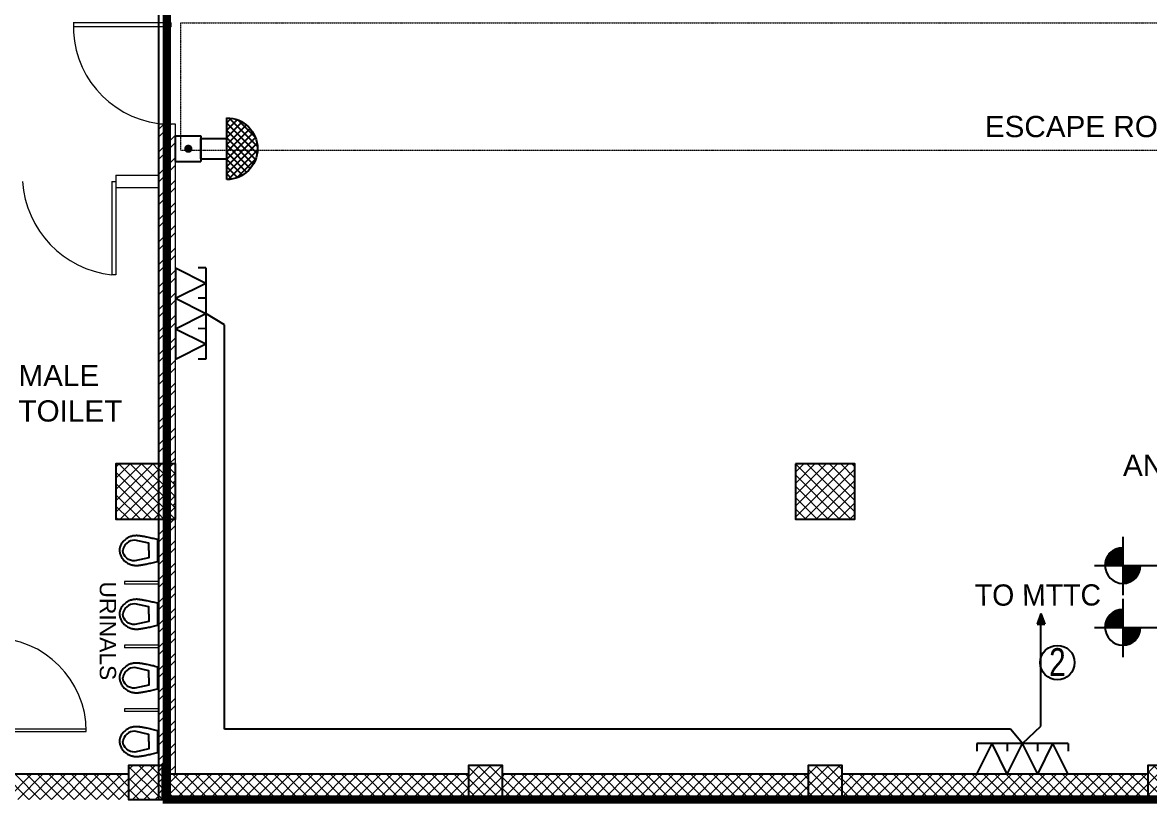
# Model space of a CAD drawing. Header units: inches. Extents: x 1217570 to 1674444, y 326920 to 480291.
# Drawn here: x 1527000 to 1540268, y 339559 to 348708 of the extents above; entities that cross this region are included whole.
import ezdxf

# ---------------------------------------------------------------- set-up
doc = ezdxf.new("R2010")
doc.units = ezdxf.units.IN
doc.header["$MEASUREMENT"] = 0
doc.linetypes.add('DASHED2', pattern=[9.525, 6.35, -3.175])
doc.linetypes.add('HIDDEN', pattern=[9.525, 6.35, -3.175])
for name, color, linetype in [('01- Low voltage', 7, 'Continuous'), ('FFNEW', 252, 'Continuous'), ('FI-AL', 31, 'Continuous'), ('P-PIPE-CWS', 80, 'Continuous'), ('S-COL', 210, 'Continuous'), ('S-WALL', 1, 'Continuous'), ('TAXT', 3, 'Continuous'), ('TE-TX', 2, 'Continuous'), ('TECIR', 1, 'Continuous'), ('TEL', 211, 'Continuous'), ('TEL-TX', 2, 'Continuous'), ('Telephonw', 23, 'Continuous'), ('TEXT', 181, 'Continuous'), ('TOI', 30, 'Continuous')]:
    doc.layers.add(name, color=color, linetype=linetype)
for name, color, linetype, lineweight in [('A-Aroom', 3, 'Continuous', 18), ('A-BLOCK', 43, 'Continuous', 13), ('A-DOOR', 10, 'Continuous', 15), ('A-HATCH CONCRETE', 254, 'Continuous', 5), ('A-LEASING LINE', 7, 'DASHED2', 9), ('escape route', 8, 'HIDDEN', 15), ('wall hatch', 252, 'Continuous', 0)]:
    doc.layers.add(name, color=color, linetype=linetype, lineweight=lineweight)
doc.styles.add('M1', font='multplno.shx', dxfattribs={"height": 0.2})
doc.styles.add('style1', font='arial.ttf')
pattern_1 = [(45, (1341716.94, 266100.535), (-66.29126, 66.29126), []), (135, (1341716.94, 266100.535), (-66.29126, -66.29126), [])]
pattern_2 = [(45, (1341716.31, 266100.535), (-66.29126, 66.29126), []), (135, (1341716.31, 266100.535), (-66.29126, -66.29126), [])]

# ---------------------------------------------------------------- blocks, each defined once
blk = doc.blocks.new('SDGTFHHD')
at = {"layer": 'A-HATCH CONCRETE'}
h = blk.add_hatch(dxfattribs=at)
h.set_pattern_fill('ANSI37', color=254, scale=750)
h.set_pattern_definition([(45, (1337614.36, 312749.915), (-66.29126, 66.29126), []), (135, (1337614.36, 312749.915), (-66.29126, -66.29126), [])])
h.paths.add_polyline_path([(1359158, 725187), (1358658, 725187), (1358658, 724537), (1359158, 724537)])
h = blk.add_hatch(dxfattribs=at)
h.set_pattern_fill('ANSI37', color=254, scale=750)
h.set_pattern_definition([(45, (1337613.73, 312749.915), (-66.29126, 66.29126), []), (135, (1337613.73, 312749.915), (-66.29126, -66.29126), [])])
h.paths.add_polyline_path([(1359158, 721237), (1359158, 721637), (1358807, 721637), (1358807, 721237)])
at = {"color": 254, "linetype": 'Continuous', "ltscale": 100}
blk.add_lwpolyline([(1385707, 721237), (1385707, 726940), (1385507, 726937), (1383958, 726937), (1383958, 732937), (1380097, 732937), (1380097, 739738), (1381100, 739591), (1381134, 739788), (1381678, 743600), (1382721, 750905), (1382763, 751202), (1347098, 756262), (1346331, 744553), (1368108, 741445), (1368106, 734887), (1367208, 734887), (1367208, 734687), (1367208, 731437), (1359158, 731437), (1359158, 731237), (1359158, 721237), (1385707, 721237)], dxfattribs=at)
at = {"layer": 'A-BLOCK', "color": 254, "ltscale": 100}
for p, q in [((1359358, 729187), (1359158, 729187)), ((1359158, 728587), (1359158, 729187)), ((1358658, 728587), (1358658, 728437)), ((1358658, 728587), (1359158, 728587)), ((1359158, 728437), (1358658, 728437)), ((1359158, 725187), (1359158, 728437)), ((1359158, 721637), (1359158, 724537)), ((1359158, 721637), (1359158, 724537)), ((1359158, 721637), (1359158, 724537)), ((1359158, 723802), (1358758, 723802)), ((1358758, 723802), (1358758, 723772)), ((1359158, 723772), (1358758, 723772)), ((1359158, 723052), (1358758, 723052)), ((1358758, 723052), (1358758, 723022)), ((1359158, 723022), (1358758, 723022)), ((1359158, 722302), (1358758, 722302)), ((1358758, 722302), (1358758, 722272)), ((1359158, 722272), (1358758, 722272)), ((1357634, 721237), (1357334, 721537)), ((1357369, 721237), (1357669, 721537)), ((1357767, 721237), (1357467, 721537)), ((1357502, 721237), (1357802, 721537))]:
    blk.add_line(p, q, dxfattribs=at)
at = {"layer": 'A-DOOR', "color": 254}
for p, q in [((1359158, 730383), (1358156, 730383)), ((1359158, 730336), (1358155, 730336)), ((1359158, 730336), (1358155, 730336)), ((1358608, 728512), (1358608, 727414)), ((1358608, 728512), (1358658, 728512)), ((1358658, 728512), (1358658, 727414)), ((1358658, 727414), (1358608, 727414)), ((1357208, 722067), (1358308, 722067)), ((1357208, 722037), (1358308, 722037))]:
    blk.add_line(p, q, dxfattribs=at)
for centre, radius, start, end in [((1359305, 730337), 1149, 177.6685, 262.6691), ((1358741, 728592), 1186, 183.8731, 263.5667), ((1357208, 722037), 1100, 0, 90)]:
    blk.add_arc(centre, radius, start, end, dxfattribs=at)
at = {"layer": 'A-HATCH CONCRETE', "color": 254, "linetype": 'Continuous'}
for p, q in [((1357899, 721237), (1357599, 721537)), ((1357635, 721237), (1357935, 721537)), ((1358032, 721237), (1357732, 721537)), ((1357767, 721237), (1358067, 721537)), ((1358164, 721237), (1357864, 721537)), ((1357900, 721237), (1358200, 721537)), ((1358297, 721237), (1357997, 721537)), ((1358032, 721237), (1358332, 721537)), ((1358430, 721237), (1358130, 721537)), ((1358165, 721237), (1358465, 721537)), ((1358562, 721237), (1358262, 721537)), ((1358297, 721237), (1358597, 721537)), ((1358695, 721237), (1358395, 721537)), ((1358430, 721237), (1358730, 721537)), ((1358807, 721257), (1358527, 721537)), ((1358807, 721390), (1358660, 721537)), ((1358807, 721522), (1358792, 721537)), ((1358807, 721614), (1358808, 721615)), ((1358563, 721237), (1358807, 721482)), ((1358695, 721237), (1358807, 721349))]:
    blk.add_line(p, q, dxfattribs=at)
at = {"layer": 'S-COL', "color": 254, "linetype": 'ByBlock'}
for points in [[(1359158, 725187), (1358658, 725187), (1358658, 724537), (1359158, 724537)], [(1359158, 721637), (1358807, 721637), (1358807, 721237), (1359207, 721237)]]:
    blk.add_lwpolyline(points, dxfattribs=at)
at = {"layer": 'S-WALL', "color": 254}
blk.add_lwpolyline([(1355208, 721537), (1358807, 721537)], dxfattribs=at)
at = {"layer": 'TOI', "color": 254}
for points in [[(1358700, 724181), (1358699, 724177), (1358700, 724173), (1358700, 724170), (1358700, 724168), (1358700, 724167), (1358700, 724167), (1358700, 724165), (1358700, 724162), (1358700, 724158), (1358701, 724153), (1358702, 724147), (1358703, 724140), (1358705, 724133), (1358707, 724125), (1358710, 724116), (1358714, 724107), (1358718, 724098), (1358724, 724088), (1358730, 724078), (1358738, 724068), (1358746, 724058), (1358756, 724048), (1358767, 724039), (1358780, 724029), (1358794, 724020), (1358803, 724015), (1358812, 724011), (1358821, 724007), (1358830, 724004), (1358839, 724001), (1358848, 723999), (1358857, 723997), (1358866, 723995), (1358874, 723994), (1358882, 723993), (1358890, 723993), (1358897, 723993), (1358904, 723992), (1358911, 723993), (1358917, 723993), (1358922, 723993), (1358927, 723994), (1358931, 723994), (1358934, 723995), (1358937, 723995), (1358937, 723995), (1358940, 723996), (1358943, 723996), (1358948, 723997), (1358955, 723998), (1358962, 723999), (1358971, 724001), (1358980, 724002), (1358991, 724004), (1359002, 724006), (1359014, 724009), (1359027, 724011), (1359041, 724014), (1359055, 724017), (1359070, 724020), (1359085, 724023), (1359101, 724027), (1359117, 724031), (1359133, 724035), (1359150, 724039), (1359150, 724296), (1359133, 724300), (1359117, 724304), (1359101, 724308), (1359085, 724311), (1359070, 724315), (1359055, 724318), (1359041, 724321), (1359027, 724324), (1359014, 724326), (1359002, 724328), (1358991, 724331), (1358980, 724332), (1358971, 724334), (1358962, 724336), (1358955, 724337), (1358948, 724338), (1358943, 724339), (1358940, 724339), (1358937, 724339), (1358937, 724340), (1358934, 724340), (1358931, 724341), (1358927, 724341), (1358922, 724342), (1358916, 724342), (1358910, 724342), (1358904, 724343), (1358897, 724343), (1358890, 724342), (1358882, 724342), (1358874, 724341), (1358865, 724340), (1358857, 724339), (1358848, 724337), (1358839, 724334), (1358830, 724332), (1358821, 724328), (1358811, 724324), (1358802, 724320), (1358793, 724315), (1358778, 724305), (1358765, 724295), (1358753, 724285), (1358743, 724275), (1358734, 724264), (1358727, 724254), (1358720, 724244), (1358715, 724235), (1358711, 724226), (1358707, 724217), (1358704, 724208), (1358702, 724201), (1358701, 724193), (1358700, 724187)], [(1358700, 723431), (1358699, 723427), (1358700, 723423), (1358700, 723420), (1358700, 723418), (1358700, 723417), (1358700, 723417), (1358700, 723415), (1358700, 723412), (1358700, 723408), (1358701, 723403), (1358702, 723397), (1358703, 723390), (1358705, 723383), (1358707, 723375), (1358710, 723366), (1358714, 723357), (1358718, 723348), (1358724, 723338), (1358730, 723328), (1358738, 723318), (1358746, 723308), (1358756, 723298), (1358767, 723289), (1358780, 723279), (1358794, 723270), (1358803, 723265), (1358812, 723261), (1358821, 723257), (1358830, 723254), (1358839, 723251), (1358848, 723249), (1358857, 723247), (1358866, 723245), (1358874, 723244), (1358882, 723243), (1358890, 723243), (1358897, 723243), (1358904, 723242), (1358911, 723243), (1358917, 723243), (1358922, 723243), (1358927, 723244), (1358931, 723244), (1358934, 723245), (1358937, 723245), (1358937, 723245), (1358940, 723246), (1358943, 723246), (1358948, 723247), (1358955, 723248), (1358962, 723249), (1358971, 723251), (1358980, 723252), (1358991, 723254), (1359002, 723256), (1359014, 723259), (1359027, 723261), (1359041, 723264), (1359055, 723267), (1359070, 723270), (1359085, 723273), (1359101, 723277), (1359117, 723281), (1359133, 723285), (1359150, 723289), (1359150, 723546), (1359133, 723550), (1359117, 723554), (1359101, 723558), (1359085, 723561), (1359070, 723565), (1359055, 723568), (1359041, 723571), (1359027, 723574), (1359014, 723576), (1359002, 723578), (1358991, 723581), (1358980, 723582), (1358971, 723584), (1358962, 723586), (1358955, 723587), (1358948, 723588), (1358943, 723589), (1358940, 723589), (1358937, 723589), (1358937, 723590), (1358934, 723590), (1358931, 723591), (1358927, 723591), (1358922, 723592), (1358916, 723592), (1358910, 723592), (1358904, 723593), (1358897, 723593), (1358890, 723592), (1358882, 723592), (1358874, 723591), (1358865, 723590), (1358857, 723589), (1358848, 723587), (1358839, 723584), (1358830, 723582), (1358821, 723578), (1358811, 723574), (1358802, 723570), (1358793, 723565), (1358778, 723555), (1358765, 723545), (1358753, 723535), (1358743, 723525), (1358734, 723514), (1358727, 723504), (1358720, 723494), (1358715, 723485), (1358711, 723476), (1358707, 723467), (1358704, 723458), (1358702, 723451), (1358701, 723443), (1358700, 723437)], [(1358700, 722681), (1358699, 722677), (1358700, 722673), (1358700, 722670), (1358700, 722668), (1358700, 722667), (1358700, 722667), (1358700, 722665), (1358700, 722662), (1358700, 722658), (1358701, 722653), (1358702, 722647), (1358703, 722640), (1358705, 722633), (1358707, 722625), (1358710, 722616), (1358714, 722607), (1358718, 722598), (1358724, 722588), (1358730, 722578), (1358738, 722568), (1358746, 722558), (1358756, 722548), (1358767, 722539), (1358780, 722529), (1358794, 722520), (1358803, 722515), (1358812, 722511), (1358821, 722507), (1358830, 722504), (1358839, 722501), (1358848, 722499), (1358857, 722497), (1358866, 722495), (1358874, 722494), (1358882, 722493), (1358890, 722493), (1358897, 722493), (1358904, 722492), (1358911, 722493), (1358917, 722493), (1358922, 722493), (1358927, 722494), (1358931, 722494), (1358934, 722495), (1358937, 722495), (1358937, 722495), (1358940, 722496), (1358943, 722496), (1358948, 722497), (1358955, 722498), (1358962, 722499), (1358971, 722501), (1358980, 722502), (1358991, 722504), (1359002, 722506), (1359014, 722509), (1359027, 722511), (1359041, 722514), (1359055, 722517), (1359070, 722520), (1359085, 722523), (1359101, 722527), (1359117, 722531), (1359133, 722535), (1359150, 722539), (1359150, 722796), (1359133, 722800), (1359117, 722804), (1359101, 722808), (1359085, 722811), (1359070, 722815), (1359055, 722818), (1359041, 722821), (1359027, 722824), (1359014, 722826), (1359002, 722828), (1358991, 722831), (1358980, 722832), (1358971, 722834), (1358962, 722836), (1358955, 722837), (1358948, 722838), (1358943, 722839), (1358940, 722839), (1358937, 722839), (1358937, 722840), (1358934, 722840), (1358931, 722841), (1358927, 722841), (1358922, 722842), (1358916, 722842), (1358910, 722842), (1358904, 722843), (1358897, 722843), (1358890, 722842), (1358882, 722842), (1358874, 722841), (1358865, 722840), (1358857, 722839), (1358848, 722837), (1358839, 722834), (1358830, 722832), (1358821, 722828), (1358811, 722824), (1358802, 722820), (1358793, 722815), (1358778, 722805), (1358765, 722795), (1358753, 722785), (1358743, 722775), (1358734, 722764), (1358727, 722754), (1358720, 722744), (1358715, 722735), (1358711, 722726), (1358707, 722717), (1358704, 722708), (1358702, 722701), (1358701, 722693), (1358700, 722687)], [(1358700, 721931), (1358699, 721927), (1358700, 721923), (1358700, 721920), (1358700, 721918), (1358700, 721917), (1358700, 721917), (1358700, 721915), (1358700, 721912), (1358700, 721908), (1358701, 721903), (1358702, 721897), (1358703, 721890), (1358705, 721883), (1358707, 721875), (1358710, 721866), (1358714, 721857), (1358718, 721848), (1358724, 721838), (1358730, 721828), (1358738, 721818), (1358746, 721808), (1358756, 721798), (1358767, 721789), (1358780, 721779), (1358794, 721770), (1358803, 721765), (1358812, 721761), (1358821, 721757), (1358830, 721754), (1358839, 721751), (1358848, 721749), (1358857, 721747), (1358866, 721745), (1358874, 721744), (1358882, 721743), (1358890, 721743), (1358897, 721743), (1358904, 721742), (1358911, 721743), (1358917, 721743), (1358922, 721743), (1358927, 721744), (1358931, 721744), (1358934, 721745), (1358937, 721745), (1358937, 721745), (1358940, 721746), (1358943, 721746), (1358948, 721747), (1358955, 721748), (1358962, 721749), (1358971, 721751), (1358980, 721752), (1358991, 721754), (1359002, 721756), (1359014, 721759), (1359027, 721761), (1359041, 721764), (1359055, 721767), (1359070, 721770), (1359085, 721773), (1359101, 721777), (1359117, 721781), (1359133, 721785), (1359150, 721789), (1359150, 722046), (1359133, 722050), (1359117, 722054), (1359101, 722058), (1359085, 722061), (1359070, 722065), (1359055, 722068), (1359041, 722071), (1359027, 722074), (1359014, 722076), (1359002, 722078), (1358991, 722081), (1358980, 722082), (1358971, 722084), (1358962, 722086), (1358955, 722087), (1358948, 722088), (1358943, 722089), (1358940, 722089), (1358937, 722089), (1358937, 722090), (1358934, 722090), (1358931, 722091), (1358927, 722091), (1358922, 722092), (1358916, 722092), (1358910, 722092), (1358904, 722093), (1358897, 722093), (1358890, 722092), (1358882, 722092), (1358874, 722091), (1358865, 722090), (1358857, 722089), (1358848, 722087), (1358839, 722084), (1358830, 722082), (1358821, 722078), (1358811, 722074), (1358802, 722070), (1358793, 722065), (1358778, 722055), (1358765, 722045), (1358753, 722035), (1358743, 722025), (1358734, 722014), (1358727, 722004), (1358720, 721994), (1358715, 721985), (1358711, 721976), (1358707, 721967), (1358704, 721958), (1358702, 721951), (1358701, 721943), (1358700, 721937)]]:
    blk.add_lwpolyline(points, close=True, dxfattribs=at)
for points in [[(1359046, 724167), (1359046, 724253), (1358879, 724289, 0.392296), (1358739, 724167)], [(1359046, 724167), (1359046, 724082), (1358879, 724045, -0.392296), (1358739, 724167)], [(1359046, 723417), (1359046, 723503), (1358879, 723539, 0.392296), (1358739, 723417)], [(1359046, 723417), (1359046, 723332), (1358879, 723295, -0.392296), (1358739, 723417)], [(1359046, 722667), (1359046, 722753), (1358879, 722789, 0.392296), (1358739, 722667)], [(1359046, 722667), (1359046, 722582), (1358879, 722545, -0.392296), (1358739, 722667)], [(1359046, 721917), (1359046, 722003), (1358879, 722039, 0.392296), (1358739, 721917)], [(1359046, 721917), (1359046, 721832), (1358879, 721795, -0.392296), (1358739, 721917)]]:
    blk.add_lwpolyline(points, format="xyb", dxfattribs=at)
at = {"layer": 'TAXT', "color": 254, "ltscale": 100, "insert": (1358659, 723803), "char_height": 192, "width": 3311.92, "attachment_point": 1, "rotation": 270, "style": 'style1'}
blk.add_mtext('URINALS', dxfattribs=at)
at = {"layer": 'TEXT', "color": 254, "ltscale": 0.5, "insert": (1357510, 726353), "char_height": 250, "width": 4139.91, "attachment_point": 1, "style": 'style1'}
blk.add_mtext('MALE \\PTOILET', dxfattribs=at)
blk = doc.blocks.new('SEDRGFE')
at = {"layer": 'A-HATCH CONCRETE'}
h = blk.add_hatch(dxfattribs=at)
h.set_pattern_fill('ANSI37', color=250, scale=750)
h.set_pattern_definition(pattern_1)
h.paths.add_polyline_path([(1363460, 678538), (1363260, 678538), (1363260, 677888), (1363460, 677888)])
h = blk.add_hatch(dxfattribs=at)
h.set_pattern_fill('ANSI37', color=250, scale=750)
h.set_pattern_definition(pattern_1)
h.paths.add_polyline_path([(1370760, 678538), (1370760, 677888), (1371460, 677888), (1371460, 678538)])
h = blk.add_hatch(dxfattribs=at)
h.set_pattern_fill('ANSI37', color=250, scale=750)
h.set_pattern_definition(pattern_2)
h.paths.add_polyline_path([(1363260, 674988), (1363260, 674588), (1363310, 674588), (1363310, 674988)])
h = blk.add_hatch(dxfattribs=at)
h.set_pattern_fill('ANSI37', color=250, scale=750)
h.set_pattern_definition(pattern_1)
h.paths.add_polyline_path([(1366910, 674588), (1367310, 674588), (1367310, 674988), (1366910, 674988)])
h = blk.add_hatch(dxfattribs=at)
h.set_pattern_fill('ANSI37', color=250, scale=750)
h.set_pattern_definition(pattern_2)
h.paths.add_polyline_path([(1370910, 674588), (1371310, 674588), (1371310, 674988), (1370910, 674988)])
h = blk.add_hatch(dxfattribs=at)
h.set_pattern_fill('ANSI37', color=250, scale=750)
h.set_pattern_definition(pattern_2)
h.paths.add_polyline_path([(1374910, 674588), (1375310, 674588), (1375310, 674988), (1374910, 674988)])
at = {"layer": 'TEXT', "ltscale": 0.5}
h = blk.add_hatch(dxfattribs=at)
h.set_pattern_fill('ANSI31', color=250, scale=0.8)
h.set_pattern_definition([(45, (292623.18823, 87768.8709), (-0.070710678119, 0.070710678119), [])])
h.paths.add_polyline_path([(1374615, 677552, 0.414214), (1374405, 677342), (1374615, 677342)])
h.paths.add_polyline_path([(1374825, 677342), (1374615, 677342), (1374615, 677133, 0.414214)])
h = blk.add_hatch(dxfattribs=at)
h.set_pattern_fill('ANSI31', color=250, scale=0.8)
h.set_pattern_definition([(45, (292623.18823, 87040.4709), (-0.070710678119, 0.070710678119), [])])
h.paths.add_polyline_path([(1374615, 676824, 0.414214), (1374405, 676614), (1374615, 676614)])
h.paths.add_polyline_path([(1374825, 676614), (1374615, 676614), (1374615, 676404, 0.414214)])
at = {"layer": 'wall hatch', "ltscale": 500}
h = blk.add_hatch(dxfattribs=at)
h.set_pattern_fill('ANSI32', color=250, scale=500)
h.set_pattern_definition([(45, (1341716.94, 266100.54), (-132.58252, 132.58252), []), (45, (1341805.33, 266100.54), (-132.58252, 132.58252), [])])
h.paths.add_polyline_path([(1363260, 675688), (1363260, 675588)], flags=17)
h.paths.add_polyline_path([(1363260, 677188), (1363260, 677088), (1363260, 677073), (1363260, 677173)], flags=17)
h.paths.add_polyline_path([(1363260, 681937), (1363260, 678538), (1363435, 678538), (1363435, 677888), (1363262, 677888), (1363260, 674888), (1363460, 674888), (1363461, 682538), (1363260, 682538)])
at = {"color": 250, "linetype": 'Continuous', "ltscale": 100}
blk.add_lwpolyline([(1389810, 674588), (1389810, 680290), (1389610, 680288), (1388060, 680288), (1388060, 686288), (1384200, 686288), (1384200, 693089), (1385203, 692942), (1385236, 693139), (1385780, 696950), (1386823, 704256), (1386865, 704553), (1351200, 709613), (1350434, 697904), (1372211, 694796), (1372209, 688237), (1371310, 688237), (1371310, 688038), (1371310, 684788), (1363260, 684788), (1363260, 684588), (1363260, 674588), (1389810, 674588)], dxfattribs=at)
at = {"layer": 'A-BLOCK', "color": 250, "ltscale": 100}
for p, q in [((1363460, 682538), (1363260, 682538)), ((1363260, 681937), (1363260, 682538)), ((1363460, 674888), (1363460, 682538)), ((1363260, 678538), (1363260, 681787)), ((1363260, 674988), (1363260, 677888)), ((1363260, 674988), (1363260, 677888)), ((1363260, 674988), (1363260, 677888))]:
    blk.add_line(p, q, dxfattribs=at)
at = {"layer": 'A-DOOR', "color": 250}
for p, q in [((1363410, 683734), (1363260, 683734)), ((1363410, 683687), (1363260, 683687)), ((1363410, 683687), (1363260, 683687)), ((1363410, 683687), (1363410, 683734))]:
    blk.add_line(p, q, dxfattribs=at)
blk.add_arc((1363407, 683687), 1149, 262.6691, 270.1674, dxfattribs=at)
at = {"layer": 'A-HATCH CONCRETE', "color": 250, "linetype": 'Continuous'}
for p, q in [((1363310, 674967), (1363310, 674968)), ((1363310, 674834), (1363363, 674888)), ((1363310, 674702), (1363496, 674888)), ((1363593, 674588), (1363310, 674871)), ((1363328, 674588), (1363628, 674888)), ((1363725, 674588), (1363425, 674888)), ((1363461, 674588), (1363761, 674888)), ((1363858, 674588), (1363558, 674888)), ((1363593, 674588), (1363893, 674888)), ((1363991, 674588), (1363691, 674888)), ((1363726, 674588), (1364026, 674888)), ((1364123, 674588), (1363823, 674888)), ((1363858, 674588), (1364158, 674888)), ((1364256, 674588), (1363956, 674888)), ((1363991, 674588), (1364291, 674888)), ((1364388, 674588), (1364088, 674888)), ((1364124, 674588), (1364424, 674888)), ((1364521, 674588), (1364221, 674888)), ((1364256, 674588), (1364556, 674888)), ((1364653, 674588), (1364353, 674888)), ((1364389, 674588), (1364689, 674888)), ((1364786, 674588), (1364486, 674888)), ((1364521, 674588), (1364821, 674888)), ((1364919, 674588), (1364619, 674888)), ((1364654, 674588), (1364954, 674888)), ((1365051, 674588), (1364751, 674888)), ((1364787, 674588), (1365087, 674888)), ((1365184, 674588), (1364884, 674888)), ((1364919, 674588), (1365219, 674888)), ((1365316, 674588), (1365016, 674888)), ((1365052, 674588), (1365352, 674888)), ((1365449, 674588), (1365149, 674888)), ((1365184, 674588), (1365484, 674888)), ((1365582, 674588), (1365282, 674888)), ((1365317, 674588), (1365617, 674888)), ((1365714, 674588), (1365414, 674888)), ((1365449, 674588), (1365749, 674888)), ((1365847, 674588), (1365547, 674888)), ((1365582, 674588), (1365882, 674888)), ((1365979, 674588), (1365679, 674888)), ((1365715, 674588), (1366015, 674888)), ((1366112, 674588), (1365812, 674888)), ((1365847, 674588), (1366147, 674888)), ((1366244, 674588), (1365944, 674888)), ((1365980, 674588), (1366280, 674888)), ((1366377, 674588), (1366077, 674888)), ((1366112, 674588), (1366412, 674888)), ((1366510, 674588), (1366210, 674888)), ((1366245, 674588), (1366545, 674888)), ((1366642, 674588), (1366342, 674888)), ((1366378, 674588), (1366678, 674888)), ((1366775, 674588), (1366475, 674888)), ((1366510, 674588), (1366810, 674888)), ((1366907, 674588), (1366607, 674888)), ((1366643, 674588), (1366910, 674855)), ((1366910, 674717), (1366740, 674888)), ((1366910, 674850), (1366873, 674888)), ((1367310, 674858), (1367340, 674888)), ((1367310, 674725), (1367473, 674888)), ((1367310, 674592), (1367606, 674888)), ((1367570, 674588), (1367310, 674847)), ((1367703, 674588), (1367403, 674888)), ((1367438, 674588), (1367738, 674888)), ((1367835, 674588), (1367535, 674888)), ((1367571, 674588), (1367871, 674888)), ((1367968, 674588), (1367668, 674888)), ((1367703, 674588), (1368003, 674888)), ((1368101, 674588), (1367801, 674888)), ((1367836, 674588), (1368136, 674888)), ((1368233, 674588), (1367933, 674888)), ((1367969, 674588), (1368269, 674888)), ((1368366, 674588), (1368066, 674888)), ((1368101, 674588), (1368401, 674888)), ((1368498, 674588), (1368198, 674888)), ((1368234, 674588), (1368534, 674888)), ((1368631, 674588), (1368331, 674888)), ((1368366, 674588), (1368666, 674888)), ((1368764, 674588), (1368464, 674888)), ((1368499, 674588), (1368799, 674888)), ((1368896, 674588), (1368596, 674888)), ((1368631, 674588), (1368931, 674888)), ((1369029, 674588), (1368729, 674888)), ((1368764, 674588), (1369064, 674888)), ((1369161, 674588), (1368861, 674888)), ((1368897, 674588), (1369197, 674888)), ((1369294, 674588), (1368994, 674888)), ((1369029, 674588), (1369329, 674888)), ((1369426, 674588), (1369126, 674888)), ((1369162, 674588), (1369462, 674888)), ((1369559, 674588), (1369259, 674888)), ((1369294, 674588), (1369594, 674888)), ((1369692, 674588), (1369392, 674888)), ((1369427, 674588), (1369727, 674888)), ((1369824, 674588), (1369524, 674888)), ((1369560, 674588), (1369860, 674888)), ((1369957, 674588), (1369657, 674888)), ((1369692, 674588), (1369992, 674888)), ((1370089, 674588), (1369789, 674888)), ((1369825, 674588), (1370125, 674888)), ((1370222, 674588), (1369922, 674888)), ((1369957, 674588), (1370257, 674888)), ((1370354, 674588), (1370054, 674888)), ((1370090, 674588), (1370390, 674888)), ((1370487, 674588), (1370187, 674888)), ((1370222, 674588), (1370522, 674888)), ((1370620, 674588), (1370320, 674888)), ((1370355, 674588), (1370655, 674888)), ((1370752, 674588), (1370452, 674888)), ((1370488, 674588), (1370788, 674888)), ((1370885, 674588), (1370585, 674888)), ((1370620, 674588), (1370910, 674878)), ((1370910, 674695), (1370717, 674888)), ((1370910, 674827), (1370850, 674888)), ((1371310, 674880), (1371318, 674888)), ((1371310, 674747), (1371451, 674888)), ((1371310, 674615), (1371583, 674888)), ((1371548, 674588), (1371310, 674825)), ((1371680, 674588), (1371380, 674888)), ((1371416, 674588), (1371716, 674888)), ((1371813, 674588), (1371513, 674888)), ((1371548, 674588), (1371848, 674888)), ((1371945, 674588), (1371645, 674888)), ((1371681, 674588), (1371981, 674888)), ((1372078, 674588), (1371778, 674888)), ((1371813, 674588), (1372113, 674888)), ((1372211, 674588), (1371911, 674888)), ((1371946, 674588), (1372246, 674888)), ((1372343, 674588), (1372043, 674888)), ((1372079, 674588), (1372379, 674888)), ((1372476, 674588), (1372176, 674888)), ((1372211, 674588), (1372511, 674888)), ((1372608, 674588), (1372308, 674888)), ((1372344, 674588), (1372644, 674888)), ((1372741, 674588), (1372441, 674888)), ((1372476, 674588), (1372776, 674888)), ((1372874, 674588), (1372574, 674888)), ((1372609, 674588), (1372909, 674888)), ((1373006, 674588), (1372706, 674888)), ((1372742, 674588), (1373042, 674888)), ((1373139, 674588), (1372839, 674888)), ((1372874, 674588), (1373174, 674888)), ((1373271, 674588), (1372971, 674888)), ((1373007, 674588), (1373307, 674888)), ((1373404, 674588), (1373104, 674888)), ((1373139, 674588), (1373439, 674888)), ((1373536, 674588), (1373236, 674888)), ((1373272, 674588), (1373572, 674888)), ((1373669, 674588), (1373369, 674888)), ((1373404, 674588), (1373704, 674888)), ((1373802, 674588), (1373502, 674888)), ((1373537, 674588), (1373837, 674888)), ((1373934, 674588), (1373634, 674888)), ((1373670, 674588), (1373970, 674888)), ((1374067, 674588), (1373767, 674888)), ((1373802, 674588), (1374102, 674888)), ((1374199, 674588), (1373899, 674888)), ((1373935, 674588), (1374235, 674888)), ((1374332, 674588), (1374032, 674888)), ((1374067, 674588), (1374367, 674888)), ((1374465, 674588), (1374165, 674888)), ((1374200, 674588), (1374500, 674888)), ((1374597, 674588), (1374297, 674888)), ((1374333, 674588), (1374633, 674888)), ((1374730, 674588), (1374430, 674888)), ((1374465, 674588), (1374765, 674888)), ((1374862, 674588), (1374562, 674888)), ((1374598, 674588), (1374898, 674888)), ((1374910, 674672), (1374695, 674888)), ((1374910, 674805), (1374827, 674888)), ((1363460, 674588), (1363310, 674738)), ((1366775, 674588), (1366910, 674723)), ((1367438, 674588), (1367310, 674715)), ((1370753, 674588), (1370910, 674745)), ((1371415, 674588), (1371310, 674692)), ((1374730, 674588), (1374910, 674768)), ((1363328, 674588), (1363310, 674605)), ((1366908, 674588), (1366910, 674590)), ((1370885, 674588), (1370910, 674613)), ((1374863, 674588), (1374910, 674635))]:
    blk.add_line(p, q, dxfattribs=at)
at = {"layer": 'escape route', "color": 250, "ltscale": 0.5}
for p, q in [((1363525, 683734), (1381475, 683734)), ((1363525, 682234), (1363525, 683734)), ((1363525, 682234), (1382975, 682234))]:
    blk.add_line(p, q, dxfattribs=at)
at = {"layer": 'S-COL', "color": 250}
for points in [[(1363260, 677888), (1363460, 677888), (1363460, 678538), (1363260, 678538)], [(1363260, 674588), (1363310, 674588), (1363310, 674988), (1363260, 674988)]]:
    blk.add_lwpolyline(points, dxfattribs=at)
for points in [[(1370760, 678538), (1370760, 677888), (1371460, 677888), (1371460, 678538)], [(1366910, 674588), (1367310, 674588), (1367310, 674988), (1366910, 674988)], [(1370910, 674588), (1371310, 674588), (1371310, 674988), (1370910, 674988)], [(1374910, 674588), (1375310, 674588), (1375310, 674988), (1374910, 674988)]]:
    blk.add_lwpolyline(points, close=True, dxfattribs=at)
at = {"layer": 'S-WALL', "color": 250}
for points in [[(1363310, 674888), (1366910, 674888)], [(1367310, 674888), (1370910, 674888)], [(1371310, 674888), (1374910, 674888)], [(1363260, 674588), (1389810, 674588)]]:
    blk.add_lwpolyline(points, dxfattribs=at)
at = {"layer": 'TEXT', "color": 250, "ltscale": 0.5}
for p, q in [((1374615, 677680), (1374615, 676992)), ((1374281, 677342), (1376198, 677342)), ((1374615, 676951), (1374615, 676264)), ((1374281, 676614), (1376198, 676614))]:
    blk.add_line(p, q, dxfattribs=at)
for centre in [(1374615, 677342), (1374615, 676614)]:
    blk.add_arc(centre, 210, 90, 0, dxfattribs=at)
at = {"layer": 'TEXT', "color": 250, "ltscale": 0.5, "style": 'style1'}
for s, p in [('ESCAPE ROUTE', (1372990, 682386)), ('ANCHOR ', (1374617, 678398))]:
    blk.add_text(s, height=250, dxfattribs=at).set_placement(p)
blk = doc.blocks.new('TEL')
at = {"layer": 'TEL'}
for p, q in [((2191, 13788), (2551, 13610)), ((2191, 13788), (2193, 13430)), ((2550, 13790), (2460, 13789)), ((2550, 13790), (2551, 13431)), ((2193, 13430), (2551, 13610)), ((2193, 13430), (2552, 13252)), ((2193, 13430), (2195, 13071)), ((2551, 13431), (2462, 13431)), ((2551, 13431), (2462, 13431)), ((2551, 13431), (2553, 13073)), ((2195, 13071), (2552, 13252)), ((2195, 13071), (2554, 12894)), ((2195, 13071), (2196, 12713)), ((2553, 13073), (2463, 13073)), ((2553, 13073), (2463, 13073)), ((2553, 13073), (2555, 12715)), ((2196, 12713), (2554, 12894)), ((2555, 12715), (2465, 12714))]:
    blk.add_line(p, q, dxfattribs=at)
blk = doc.blocks.new('ARROW')
at = {"layer": 'TECIR'}
blk.add_hatch(color=256, dxfattribs=at).paths.add_polyline_path([(123, 0), (0, 46), (0, -46)])
for p, q in [((123, 0), (0, 46)), ((0, 46), (0, -46)), ((123, 0), (0, -46))]:
    blk.add_line(p, q, dxfattribs=at)
blk = doc.blocks.new('A$C18244DA6')
at = {"layer": 'TECIR'}
for p, q in [((9278, 2291), (9058, 2423)), ((9278, -2470), (9278, 2291)), ((18890, -2437), (18890, -1234)), ((18531, -2470), (9278, -2470)), ((18672, -2642), (18531, -2470)), ((18672, -2642), (18890, -2437))]:
    blk.add_line(p, q, dxfattribs=at)
at = {"layer": 'TEL-TX'}
blk.add_circle((19084, -1688), 203, dxfattribs=at)
at = {"layer": 'A-Aroom', "rotation": 359.7315385008997}
blk.add_blockref('TEL', (6444, -10817), dxfattribs=at)
at = {"layer": 'A-Aroom', "xscale": -1, "rotation": 270.2684614991001}
blk.add_blockref('TEL', (5432, -5256), dxfattribs=at)
at = {"layer": 'TECIR', "rotation": 90}
blk.add_blockref('ARROW', (18890, -1234), dxfattribs=at)
at = {"layer": 'TE-TX', "style": 'M1'}
blk.add_text('TO MTTC', height=250, rotation=0.0775, dxfattribs=at).set_placement((18112, -1018))
at = {"layer": 'TEL-TX', "style": 'M1', "width": 0.8}
blk.add_text('2', height=328, dxfattribs=at).set_placement((18986, -1846, 0))
blk = doc.blocks.new('B1')
at = {"layer": 'FI-AL'}
for p, q in [((-0.7, -0.294), (-0.46, -0.294)), ((-0.7, -0.294), (-0.7, -0.534)), ((-0.46, -0.294), (-0.46, -0.534)), ((-0.7, -0.534), (-0.46, -0.534))]:
    blk.add_line(p, q, dxfattribs=at)
at = {"layer": 'FI-AL', "const_width": 0.0384}
blk.add_lwpolyline([(-0.597, -0.414, 1), (-0.559, -0.414, 1)], format="xyb", close=True, dxfattribs=at)
blk = doc.blocks.new('*X94')
at = {"color": 0}
for p, q in [((-669.756, -659.644), (-669.47, -659.359)), ((-669.738, -659.555), (-669.559, -659.377)), ((-669.699, -659.658), (-669.404, -659.363)), ((-669.42, -659.658), (-669.649, -659.429)), ((-669.629, -659.658), (-669.348, -659.378)), ((-669.349, -659.658), (-669.608, -659.4)), ((-669.278, -659.658), (-669.56, -659.377)), ((-669.558, -659.658), (-669.301, -659.401)), ((-669.207, -659.658), (-669.504, -659.362)), ((-669.487, -659.658), (-669.26, -659.431)), ((-669.157, -659.638), (-669.436, -659.359)), ((-669.177, -659.547), (-669.345, -659.38)), ((-669.561, -659.658), (-669.714, -659.505)), ((-669.49, -659.658), (-669.685, -659.464)), ((-669.416, -659.658), (-669.225, -659.467)), ((-669.346, -659.658), (-669.196, -659.509)), ((-669.702, -659.658), (-669.752, -659.609)), ((-669.632, -659.658), (-669.737, -659.553)), ((-669.275, -659.658), (-669.174, -659.557)), ((-669.204, -659.658), (-669.159, -659.613))]:
    blk.add_line(p, q, dxfattribs=at)
blk = doc.blocks.new('FLUSHER')
at = {"layer": 'FI-AL'}
for p, q in [((330, 275), (-330, 275)), ((-110, 0), (-110, 275)), ((110, 0), (110, 275)), ((110, 0), (-110, 0))]:
    blk.add_line(p, q, dxfattribs=at)
blk.add_lwpolyline([(-330, 275, -1), (330, 275, -1)], format="xyb", dxfattribs=at)
at = {"layer": 'FI-AL', "extrusion": (0, 0, -1), "xscale": 1099.999999999938, "yscale": 1099.999999999938, "zscale": -1099.999999999938}
blk.add_blockref('*X94', (736402, 725899), dxfattribs=at)
blk = doc.blocks.new('A$C1B1E2F85')
at = {"layer": 'FI-AL', "xscale": 1.1, "yscale": 1.1, "zscale": 1.1, "rotation": 270}
blk.add_blockref('FLUSHER', (9190, 5139), dxfattribs=at)
at = {"layer": 'FI-AL', "xscale": 1254.528000019491, "yscale": 1254.528000019491, "zscale": 1254.528}
blk.add_blockref('B1', (9766, 5658), dxfattribs=at)

msp = doc.modelspace()

# ---------------------------------------------------------------- linework, layer by layer
at = {"layer": 'A-LEASING LINE', "color": 6, "const_width": 100}
msp.add_lwpolyline([(1516540, 374585), (1515773, 362876), (1537649, 359754), (1537649, 353209), (1536749, 353210), (1536749, 349659), (1528699, 349659), (1528699, 339559), (1555049, 339559), (1555049, 345159), (1553299, 345159), (1553299, 351184), (1549438, 351184), (1549438, 358173), (1550462, 358026), (1551613, 366167), (1551620, 366166), (1552108, 369531), (1516540, 374585)], dxfattribs=at)
at = {"layer": 'P-PIPE-CWS', "color": 252}
msp.add_line((1528723, 339991), (1528723, 341371), dxfattribs=at)

# ---------------------------------------------------------------- block references
at = {"layer": '01- Low voltage', "color": 252, "linetype": 'Continuous', "ltscale": 100}
msp.add_blockref('A$C1B1E2F85', (1519911, 342083), dxfattribs=at)
at = {"layer": 'FFNEW', "color": 6, "linetype": 'Continuous'}
for name, p in [('SDGTFHHD', (169442, -381677)), ('SEDRGFE', (165339, -335028))]:
    msp.add_blockref(name, p, dxfattribs=at)
at = {"layer": 'Telephonw', "color": 252, "linetype": 'Continuous', "ltscale": 100}
msp.add_blockref('A$C18244DA6', (1520100, 342859), dxfattribs=at)

doc.saveas('drawing.dxf')
